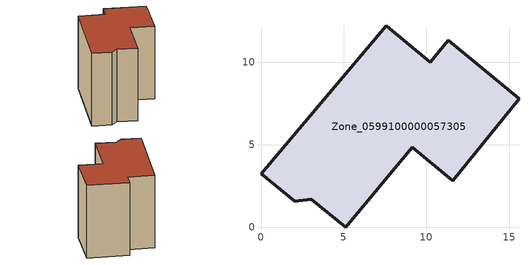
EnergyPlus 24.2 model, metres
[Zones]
Zone_0599100000057305
 floor ground (C_G): 11.31,11.31 15.6,7.77 11.6,2.83 9.13,4.86 5.11,0 3.05,1.71 2.03,1.59 0,3.26 7.57,12.21 10.23,10 z0
 wall outside (C_F): 15.6,7.77 11.31,11.31 10.23,10 7.57,12.21 0,3.26 2.03,1.59 3.05,1.71 5.11,0 9.13,4.86 11.6,2.83 15.6,7.77 z0:10.12
 roof outside (C_R): 10.23,10 7.57,12.21 0,3.26 2.03,1.59 3.05,1.71 5.11,0 9.13,4.86 11.6,2.83 15.6,7.77 11.31,11.31 z10.12
[BUILDING]
Pand.0599100000057305: North Axis=0; Terrain=City; Loads Convergence Tolerance Value=0.04; Temperature Convergence Tolerance Value=0.4; Solar Distribution=FullExterior; Maximum Number of Warmup Days=25; Minimum Number of Warmup Days=1
[Site:Location]
Rotterdam.The.Hague.AP_ZH_NLD Design_Conditions: Latitude=51.96; Longitude=4.45; Time Zone=1; Elevation=-4.5
[SITE:GROUNDTEMPERATURE:BUILDINGSURFACE]
18, 18, 18, 18, 18, 18, 18, 18, 18, 18, 18, 18
[MATERIAL] Thermal Absorptance=0.9; Solar Absorptance=0.7; Visible Absorptance=0.7
Name | Roughness | Thickness | Conductivity | Density | Specific Heat
G.TC.1946 | MediumSmooth | 0.15 | 1 | 540 | 1210
F.TC.1946 | Rough | 0.3 | 0.857143 | 1920 | 840
R.TC.1946 | MediumRough | 0.2 | 0.909091 | 1500 | 1000
[CONSTRUCTION]
C_G: G.TC.1946
C_F: F.TC.1946
C_R: R.TC.1946
[ZONE]
Zone_0599100000057305: Type=1; Multiplier=1; Ceiling Height=Autocalculate; Volume=Autocalculate; Floor Area=autocalculate; Part of Total Floor Area=Yes
[ZONEINFILTRATION:DESIGNFLOWRATE]
Infil_Zone_0599100000057305: Zone or ZoneList or Space or SpaceList=Zone_0599100000057305; Schedule=AlwaysOn; Design Flow Rate Calculation Method=Flow/Area; Flow Rate per Floor Area=0.003; Constant Term Coefficient=1; Temperature Term Coefficient=0; Velocity Term Coefficient=0; Velocity Squared Term Coefficient=0
[HVACTEMPLATE:ZONE:IDEALLOADSAIRSYSTEM]
Zone_0599100000057305: Maximum Heating Supply Air Temperature=50; Minimum Cooling Supply Air Temperature=13; Maximum Heating Supply Air Humidity Ratio=0.0156; Minimum Cooling Supply Air Humidity Ratio=0.0077; Heating Limit=NoLimit; Cooling Limit=NoLimit; Dehumidification Control Type=ConstantSensibleHeatRatio; Cooling Sensible Heat Ratio=0.7; Dehumidification Setpoint=60; Humidification Control Type=None; Humidification Setpoint=30; Outdoor Air Method=None; Outdoor Air Flow Rate per Person=0.00944; Outdoor Air Flow Rate per Zone Floor Area=0; Outdoor Air Flow Rate per Zone=0; Demand Controlled Ventilation Type=None; Outdoor Air Economizer Type=NoEconomizer; Heat Recovery Type=None; Sensible Heat Recovery Effectiveness=0.7; Latent Heat Recovery Effectiveness=0.65
[ZONECONTROL:THERMOSTAT]
ThermostatControl_Zone_0599100000057305: Zone or ZoneList=Zone_0599100000057305; Control Type Schedule=DualSetpointControlType; Control 1=Thermostat_Zone_0599100000057305; Temperature Difference Between Cutout And Setpoint=0
[THERMOSTATSETPOINT:DUALSETPOINT]
Thermostat_Zone_0599100000057305: Heating Setpoint Temperature Schedule=HeatingSetpoint_Zone_0599100000057305; Cooling Setpoint Temperature Schedule=CoolingSetpoint_Zone_0599100000057305
[SCHEDULE:COMPACT]
HeatingSetpoint_Zone_0599100000057305: Through: 12/31, For: AllDays, Until: 24:00, 21
CoolingSetpoint_Zone_0599100000057305: Through: 12/31, For: AllDays, Until: 24:00, 24
DualSetpointControlType: Through: 12/31, For: AllDays, Until: 24:00, 4
AlwaysOn: Through: 12/31, For: AllDays, Until: 24:00, 1
